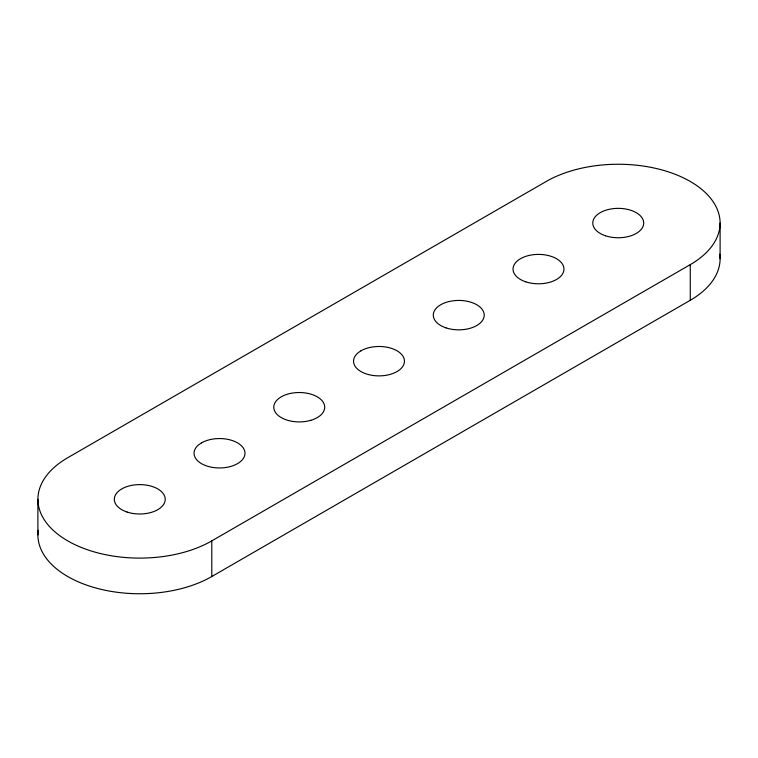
<?xml version="1.0" encoding="UTF-8"?>
<svg xmlns="http://www.w3.org/2000/svg" width="758" height="758" viewBox="0 0 758 758"><rect width="100%" height="100%" fill="white"/><g stroke="black" fill="none" stroke-linecap="round" stroke-linejoin="round"><path stroke-width="1.14" d="M211.795 540.88L690.263 264.637A101.866 58.811 0 0 0 690.263 181.475A101.866 58.811 0 0 0 546.205 181.475L67.737 457.718A101.866 58.811 0 0 0 67.737 540.88A101.866 58.811 0 0 0 211.795 540.88L211.795 576.525A101.866 58.811 0 0 1 97.119 588.35A101.866 58.811 0 0 1 38.213 530.335M211.795 576.525L690.263 300.282A101.866 58.811 0 0 0 719.787 254.082M720.1 223.051L720.1 258.696M690.263 264.637L690.263 300.282M37.9 499.304L37.9 534.949M201.505 442.861L198.909 444.614A25.469 14.705 0 0 0 201.505 463.659A25.469 14.705 0 0 0 234.478 465.156L237.519 463.659A25.469 14.705 0 0 0 237.519 442.861A25.469 14.705 0 0 0 201.505 442.861M360.998 350.783L358.401 352.536A25.469 14.705 0 0 0 359.633 370.728A25.469 14.705 0 0 0 390.56 374.281L393.971 373.069A25.469 14.705 0 0 0 397.002 350.783L393.971 349.286A25.469 14.705 0 0 0 360.998 350.783M310.818 420.32L307.123 421.202A25.469 14.705 0 0 1 281.246 417.611L278.65 415.858A25.469 14.705 0 0 1 291.385 393.231L295.269 392.701A25.469 14.705 0 0 1 314.219 395.325L317.261 396.822A25.469 14.705 0 0 1 310.818 420.32M127.031 512.029A25.469 14.705 0 0 0 165.225 499.304A25.469 14.705 0 0 0 127.031 486.57A25.469 14.705 0 0 0 127.031 512.029M605.5 235.785A25.469 14.705 0 0 0 643.703 223.051A25.469 14.705 0 0 0 605.5 210.326A25.469 14.705 0 0 0 605.5 235.785M446.017 327.873A25.469 14.705 0 0 0 484.21 315.139A25.469 14.705 0 0 0 446.017 302.404A25.469 14.705 0 0 0 446.017 327.873M525.758 281.824A25.469 14.705 0 0 0 563.961 269.099A25.469 14.705 0 0 0 525.758 256.365A25.469 14.705 0 0 0 525.758 281.824"/></g></svg>
